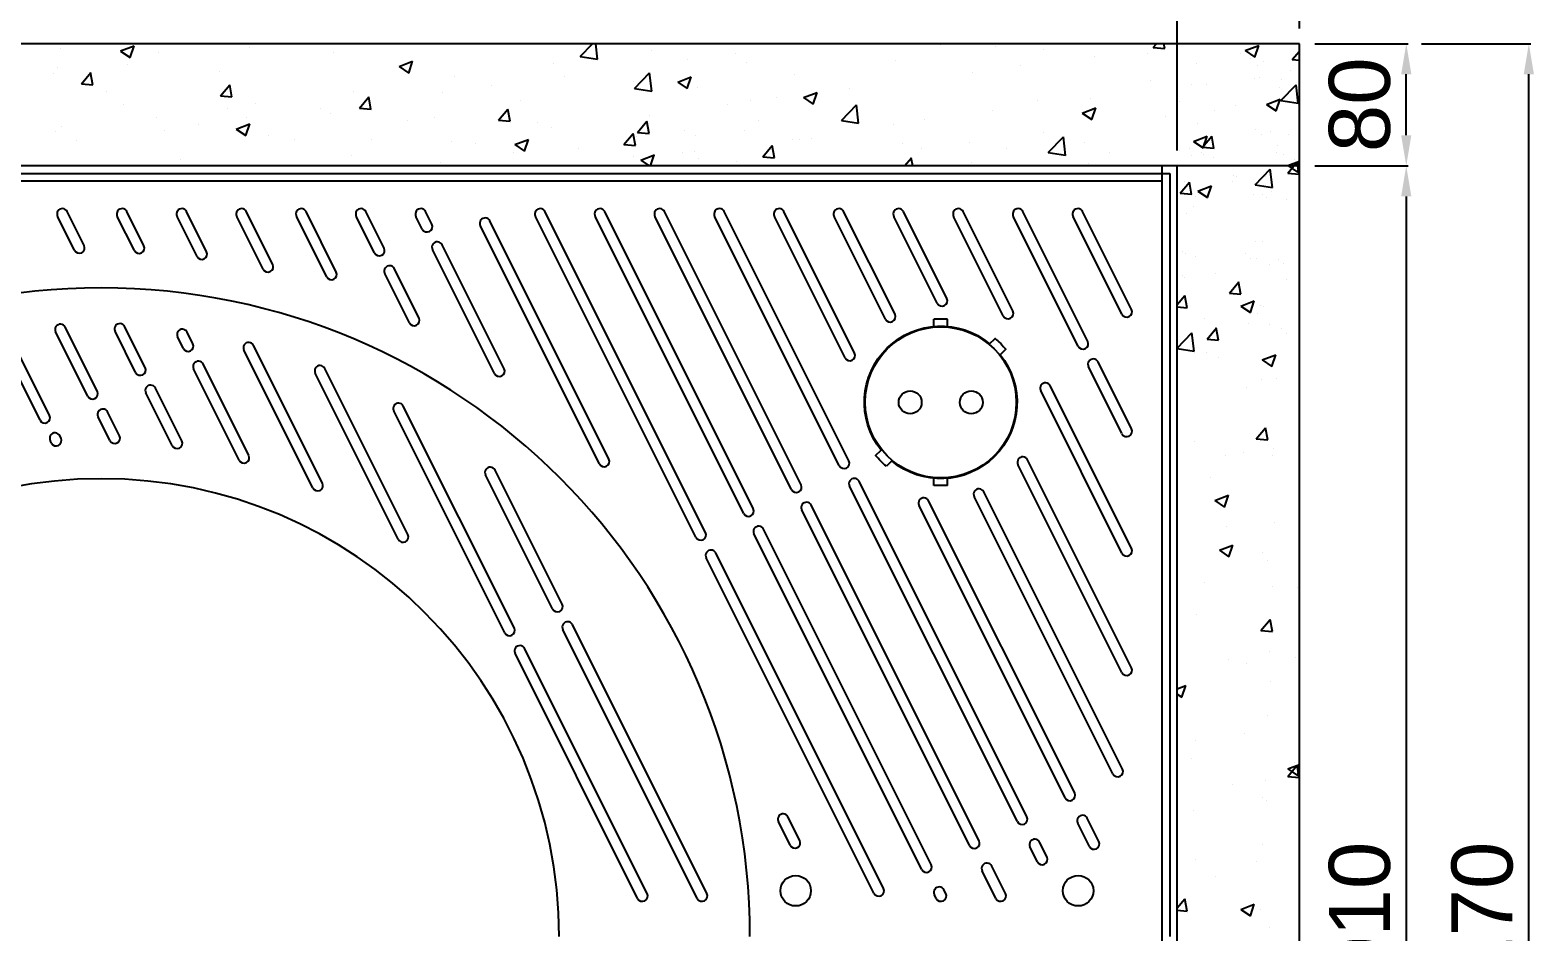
# Model space of a CAD drawing. Header units: millimetres. Extents: x 19421 to 25397, y -30913 to -26687.
# Drawn here: x 20767 to 21752, y -28066 to -27475 of the extents above; entities that cross this region are included whole.
import ezdxf

# ---------------------------------------------------------------- set-up
doc = ezdxf.new("R2010")
doc.units = ezdxf.units.MM
doc.layers.add('받침틀', color=251, linetype='Continuous')
doc.layers.add('압연강', color=40, linetype='Continuous')
doc.styles.get("Standard").update_dxf_attribs({"font": 'arial.ttf'})
doc.dimstyles.new('ISO-25', dxfattribs={"dimtxt": 40, "dimasz": 20, "dimexe": 1.25, "dimexo": 10, "dimgap": 10, "dimtad": 1, "dimdec": 0, "dimtxsty": 'Standard', "dimcen": 2.5, "dimclrd": 3, "dimclre": 3, "dimclrt": 3, "dimadec": 0, "dimazin": 0, "dimtfac": 1, "dimtdec": 0, "dimtmove": 0, "dimatfit": 3, "dimfxl": 0, "dimarcsym": 0})

# ---------------------------------------------------------------- blocks, each defined once
blk = doc.blocks.new('*D37')
at = {"color": 3, "lineweight": -2, "transparency": 16777216}
for p, q in [((20108.55, -27425.2), (20108.55, -27433.95)), ((20128.55, -27435.2), (21498.55, -27435.2)), ((21518.55, -27553.59), (21518.55, -27433.95))]:
    blk.add_line(p, q, dxfattribs=at)
at = {"color": 3, "transparency": 16777216}
for points in [[(20128.55, -27431.86), (20128.55, -27438.53), (20108.55, -27435.2)], [(21498.55, -27431.86), (21498.55, -27438.53), (21518.55, -27435.2)]]:
    blk.add_solid(points, dxfattribs=at)
at = {"layer": 'Defpoints', "color": 0, "transparency": 16777216}
for p in [(20108.55, -27435.2), (21518.55, -27435.2), (21518.55, -27563.59)]:
    blk.add_point(p, dxfattribs=at)
at = {"color": 3, "transparency": 16777216, "insert": (20813.55, -27404.77), "char_height": 40, "attachment_point": 5}
blk.add_mtext('1410', dxfattribs=at)
blk = doc.blocks.new('*D38')
at = {"color": 3, "lineweight": -2, "transparency": 16777216}
for p, q in [((21518.55, -27425.2), (21518.55, -27433.95)), ((21538.55, -27435.2), (21578.55, -27435.2)), ((21598.55, -27473.59), (21598.55, -27433.95))]:
    blk.add_line(p, q, dxfattribs=at)
at = {"color": 3, "transparency": 16777216}
for points in [[(21538.55, -27431.86), (21538.55, -27438.53), (21518.55, -27435.2)], [(21578.55, -27431.86), (21578.55, -27438.53), (21598.55, -27435.2)]]:
    blk.add_solid(points, dxfattribs=at)
at = {"layer": 'Defpoints', "color": 0, "transparency": 16777216}
for p in [(21518.55, -27435.2), (21598.55, -27435.2), (21598.55, -27483.59)]:
    blk.add_point(p, dxfattribs=at)
at = {"color": 3, "transparency": 16777216, "insert": (21558.55, -27404.77), "char_height": 40, "attachment_point": 5}
blk.add_mtext('80', dxfattribs=at)
blk = doc.blocks.new('*D39')
at = {"color": 3, "lineweight": -2, "transparency": 16777216}
for p, q in [((21608.55, -27483.59), (21669.79, -27483.59)), ((21668.54, -27543.59), (21668.54, -27503.59)), ((21608.55, -27563.59), (21669.79, -27563.59))]:
    blk.add_line(p, q, dxfattribs=at)
at = {"color": 3, "transparency": 16777216}
for points in [[(21665.2, -27503.59), (21671.87, -27503.59), (21668.54, -27483.59)], [(21665.2, -27543.59), (21671.87, -27543.59), (21668.54, -27563.59)]]:
    blk.add_solid(points, dxfattribs=at)
at = {"layer": 'Defpoints', "color": 0, "transparency": 16777216}
for p in [(21598.55, -27483.59), (21668.54, -27483.59), (21598.55, -27563.59)]:
    blk.add_point(p, dxfattribs=at)
at = {"color": 3, "transparency": 16777216, "insert": (21638.11, -27523.59), "char_height": 40, "attachment_point": 5, "rotation": 90}
blk.add_mtext('80', dxfattribs=at)
blk = doc.blocks.new('*D40')
at = {"color": 3, "lineweight": -2, "transparency": 16777216}
for p, q in [((21649.17, -27563.59), (21669.79, -27563.59)), ((21668.54, -27583.59), (21668.54, -28553.59)), ((21608.55, -28573.59), (21669.79, -28573.59))]:
    blk.add_line(p, q, dxfattribs=at)
at = {"color": 3, "transparency": 16777216}
for points in [[(21665.2, -27583.59), (21671.87, -27583.59), (21668.54, -27563.59)], [(21665.2, -28553.59), (21671.87, -28553.59), (21668.54, -28573.59)]]:
    blk.add_solid(points, dxfattribs=at)
at = {"layer": 'Defpoints', "color": 0, "transparency": 16777216}
for p in [(21639.17, -27563.59), (21598.55, -28573.59), (21668.54, -28573.59)]:
    blk.add_point(p, dxfattribs=at)
at = {"color": 3, "transparency": 16777216, "insert": (21638.11, -28068.59), "char_height": 40, "attachment_point": 5, "rotation": 90}
blk.add_mtext('1010', dxfattribs=at)
blk = doc.blocks.new('*D35')
at = {"color": 3, "lineweight": -2, "transparency": 16777216}
for p, q in [((21678.54, -27483.59), (21750.08, -27483.59)), ((21748.83, -28633.59), (21748.83, -27503.59)), ((21678.54, -28653.59), (21750.08, -28653.59))]:
    blk.add_line(p, q, dxfattribs=at)
at = {"color": 3, "transparency": 16777216}
for points in [[(21745.5, -27503.59), (21752.16, -27503.59), (21748.83, -27483.59)], [(21745.5, -28633.59), (21752.16, -28633.59), (21748.83, -28653.59)]]:
    blk.add_solid(points, dxfattribs=at)
at = {"layer": 'Defpoints', "color": 0, "transparency": 16777216}
for p in [(21668.54, -27483.59), (21748.83, -27483.59), (21668.54, -28653.59)]:
    blk.add_point(p, dxfattribs=at)
at = {"color": 3, "transparency": 16777216, "insert": (21718.41, -28068.59), "char_height": 40, "attachment_point": 5, "rotation": 90}
blk.add_mtext('1170', dxfattribs=at)

msp = doc.modelspace()

# ---------------------------------------------------------------- linework, layer by layer
at = {"linetype": 'Continuous'}
for p, q in [((20826.21, -27488.34), (20835.1, -27484.93)), ((20832.52, -27492.61), (20835.1, -27484.94)), ((20910.71, -27486.31), (20910.71, -27486.31)), ((21127.42, -27491.9), (21135.4, -27483.59)), ((21138.71, -27493.65), (21137.53, -27483.59)), ((21177.39, -27483.72), (21177.39, -27483.72)), ((21363.37, -27484.35), (21363.37, -27484.35)), ((21399.22, -27485.36), (21399.22, -27485.36)), ((21502.78, -27486.03), (21504.82, -27483.59)), ((21502.78, -27486.03), (21510.37, -27486.69)), ((21510.32, -27486.7), (21509.75, -27483.59)), ((21562.98, -27488.07), (21571.87, -27484.65)), ((21569.29, -27492.34), (21571.87, -27484.66)), ((20786.9, -27486.83), (20786.9, -27486.83)), ((20826.2, -27488.35), (20832.52, -27492.61)), ((20851.15, -27489.53), (20851.15, -27489.53)), ((20965.46, -27489.29), (20965.46, -27489.29)), ((21008.72, -27498.51), (21017.62, -27495.1)), ((21015.04, -27502.78), (21017.61, -27495.11)), ((21110.13, -27496.27), (21110.13, -27496.27)), ((21127.41, -27491.88), (21138.71, -27493.63)), ((21174.27, -27488.14), (21174.27, -27488.14)), ((21197.5, -27494.24), (21197.5, -27494.24)), ((21229.29, -27490.06), (21229.29, -27490.06)), ((21236.16, -27495.59), (21236.16, -27495.59)), ((21334.01, -27494.3), (21334.01, -27494.3)), ((21431.17, -27487.21), (21431.17, -27487.21)), ((21464.18, -27491.66), (21464.18, -27491.66)), ((21498.96, -27490.08), (21498.96, -27490.08)), ((21559.83, -27490.15), (21559.83, -27490.15)), ((21562.97, -27488.08), (21569.29, -27492.34)), ((21566.76, -27492.94), (21566.76, -27492.94)), ((21575.3, -27495.09), (21575.3, -27495.09)), ((21593.87, -27494), (21598.55, -27488.42)), ((21593.87, -27494), (21598.55, -27494.41)), ((20782.41, -27503.2), (20782.41, -27503.2)), ((20785.18, -27499.05), (20785.18, -27499.05)), ((20800.57, -27509.83), (20806.69, -27502.53)), ((20808.11, -27510.5), (20806.64, -27502.54)), ((20830.5, -27496.87), (20830.5, -27496.87)), ((20891.4, -27502), (20891.4, -27502)), ((21008.72, -27498.52), (21015.04, -27502.78)), ((21044.92, -27505.22), (21044.92, -27505.22)), ((21117.29, -27504.8), (21117.29, -27504.8)), ((21162.96, -27512.92), (21172.85, -27502.61)), ((21174.25, -27514.67), (21172.84, -27502.61)), ((21191.24, -27508.69), (21200.13, -27505.27)), ((21197.55, -27512.96), (21200.13, -27505.28)), ((21268.05, -27503.83), (21268.05, -27503.83)), ((21384.29, -27502.18), (21384.29, -27502.18)), ((21416.08, -27497.99), (21416.08, -27497.99)), ((21518.81, -27504.35), (21518.81, -27504.35)), ((21531.3, -27496.51), (21531.3, -27496.51)), ((21571.37, -27497.61), (21571.37, -27497.61)), ((21572.2, -27505.98), (21572.2, -27505.98)), ((21592.99, -27501.05), (21592.99, -27501.05)), ((20800.57, -27509.83), (20808.16, -27510.49)), ((20817.33, -27514.72), (20817.33, -27514.72)), ((20891.66, -27517.8), (20897.78, -27510.5)), ((20899.2, -27518.47), (20897.74, -27510.51)), ((20978.96, -27514.74), (20978.96, -27514.74)), ((21037.4, -27515.32), (21037.4, -27515.32)), ((21069.19, -27511.13), (21069.19, -27511.13)), ((21162.1, -27508.31), (21162.1, -27508.31)), ((21162.95, -27512.9), (21174.25, -27514.66)), ((21191.24, -27508.69), (21197.55, -27512.96)), ((21203.9, -27511.96), (21203.9, -27511.96)), ((21273.76, -27518.86), (21282.65, -27515.44)), ((21280.07, -27523.13), (21282.64, -27515.45)), ((21304.08, -27512.74), (21304.08, -27512.74)), ((21501.24, -27507.8), (21501.24, -27507.8)), ((21527.78, -27509.99), (21527.78, -27509.99)), ((21537.44, -27510.47), (21537.44, -27510.47)), ((21569.23, -27506.29), (21569.23, -27506.29)), ((21585.27, -27512.43), (21585.27, -27512.43)), ((21586.42, -27520.72), (21596.31, -27510.41)), ((21586.6, -27507.21), (21586.6, -27507.21)), ((21597.7, -27522.47), (21596.3, -27510.41)), ((20828.48, -27523.47), (20828.48, -27523.47)), ((20891.66, -27517.8), (20899.25, -27518.46)), ((20914.81, -27522.87), (20914.81, -27522.87)), ((20957.19, -27525.88), (20957.19, -27525.88)), ((20982.75, -27525.77), (20988.87, -27518.47)), ((20982.75, -27525.77), (20990.34, -27526.43)), ((20990.3, -27526.44), (20988.83, -27518.48)), ((21088.03, -27521.02), (21088.03, -27521.02)), ((21224.19, -27523.26), (21224.19, -27523.26)), ((21238.69, -27520.9), (21238.69, -27520.9)), ((21255.98, -27519.07), (21255.98, -27519.07)), ((21273.75, -27518.87), (21280.07, -27523.13)), ((21298.5, -27533.94), (21308.39, -27523.63)), ((21309.78, -27535.69), (21308.38, -27523.63)), ((21427.18, -27520.52), (21427.18, -27520.52)), ((21456.27, -27529.03), (21465.16, -27525.61)), ((21461.82, -27519.51), (21461.82, -27519.51)), ((21462.58, -27533.3), (21465.16, -27525.62)), ((21520.06, -27521.37), (21520.06, -27521.37)), ((21556.95, -27523.82), (21556.95, -27523.82)), ((21576.98, -27523.39), (21585.88, -27519.97)), ((21576.98, -27523.4), (21583.3, -27527.66)), ((21583.3, -27527.66), (21585.87, -27519.98)), ((21586.41, -27520.7), (21597.7, -27522.45)), ((21588.74, -27519.63), (21588.74, -27519.63)), ((21590.87, -27520.67), (21590.87, -27520.67)), ((20849.6, -27531.81), (20849.6, -27531.81)), ((20896.28, -27526.33), (20896.28, -27526.33)), ((20909.09, -27532.21), (20909.09, -27532.21)), ((20964.07, -27529.19), (20964.07, -27529.19)), ((21013.97, -27533.73), (21013.97, -27533.73)), ((21031.87, -27532.06), (21031.87, -27532.06)), ((21073.84, -27533.74), (21079.97, -27526.44)), ((21073.84, -27533.74), (21081.44, -27534.4)), ((21081.39, -27534.41), (21079.92, -27526.45)), ((21099.67, -27534.92), (21099.67, -27534.92)), ((21164.94, -27541.71), (21171.06, -27534.41)), ((21172.48, -27542.38), (21171.01, -27534.42)), ((21172.73, -27530.42), (21172.73, -27530.42)), ((21243.98, -27533.82), (21243.98, -27533.82)), ((21298.49, -27533.93), (21309.79, -27535.68)), ((21353.11, -27533.23), (21353.11, -27533.23)), ((21397.67, -27527.64), (21397.67, -27527.64)), ((21456.27, -27529.04), (21462.58, -27533.3)), ((21510.98, -27531.19), (21510.98, -27531.19)), ((21531.67, -27535.69), (21531.67, -27535.69)), ((21542.77, -27527.01), (21542.77, -27527.01)), ((20783.64, -27541.33), (20783.64, -27541.33)), ((20787.47, -27537.66), (20787.47, -27537.66)), ((20855.26, -27540.52), (20855.26, -27540.52)), ((20877.3, -27536.4), (20877.3, -27536.4)), ((20902.01, -27539.48), (20908.33, -27543.75)), ((20902.02, -27539.48), (20910.91, -27536.06)), ((20908.33, -27543.75), (20910.9, -27536.07)), ((20923.06, -27543.39), (20923.06, -27543.39)), ((21108.58, -27538.55), (21108.58, -27538.55)), ((21156.03, -27549.68), (21162.15, -27542.38)), ((21163.57, -27550.35), (21162.1, -27542.39)), ((21164.09, -27544.33), (21164.09, -27544.33)), ((21164.94, -27541.71), (21172.53, -27542.37)), ((21167.46, -27537.79), (21167.46, -27537.79)), ((21195.88, -27540.15), (21195.88, -27540.15)), ((21203.05, -27543.52), (21203.05, -27543.52)), ((21235.26, -27540.65), (21235.26, -27540.65)), ((21332.46, -27536.58), (21332.46, -27536.58)), ((21430.77, -27541.75), (21430.77, -27541.75)), ((21434.04, -27554.96), (21443.93, -27544.65)), ((21445.32, -27556.72), (21443.92, -27544.65)), ((21529.19, -27547.58), (21538.08, -27544.17)), ((21535.04, -27551.44), (21541.16, -27544.14)), ((21535.5, -27551.85), (21538.07, -27544.17)), ((21542.58, -27552.11), (21541.11, -27544.15)), ((21569.82, -27539.89), (21569.82, -27539.89)), ((21573.81, -27543.05), (21573.81, -27543.05)), ((21579.8, -27540.95), (21579.8, -27540.95)), ((21591.44, -27543.32), (21591.44, -27543.32)), ((20797.09, -27546.96), (20797.09, -27546.96)), ((20939.9, -27546.45), (20939.9, -27546.45)), ((20990.85, -27546.25), (20990.85, -27546.25)), ((21043.37, -27547.49), (21043.37, -27547.49)), ((21058.65, -27549.12), (21058.65, -27549.12)), ((21083.88, -27554.89), (21083.88, -27554.89)), ((21084.53, -27549.65), (21093.42, -27546.23)), ((21084.53, -27549.66), (21090.84, -27553.92)), ((21090.84, -27553.92), (21093.42, -27546.24)), ((21126.44, -27551.98), (21126.44, -27551.98)), ((21156.03, -27549.68), (21163.62, -27550.34)), ((21194.24, -27554.85), (21194.24, -27554.85)), ((21202.35, -27554.23), (21202.35, -27554.23)), ((21247.12, -27557.65), (21253.24, -27550.35)), ((21254.66, -27558.32), (21253.2, -27550.36)), ((21266.5, -27546.1), (21266.5, -27546.1)), ((21270.85, -27546.38), (21270.85, -27546.38)), ((21279.05, -27545.94), (21279.05, -27545.94)), ((21338.64, -27549.24), (21338.64, -27549.24)), ((21350.88, -27552.27), (21350.88, -27552.27)), ((21382.67, -27548.08), (21382.67, -27548.08)), ((21406.44, -27552.11), (21406.44, -27552.11)), ((21434.03, -27554.95), (21445.33, -27556.7)), ((21457.61, -27548.4), (21457.61, -27548.4)), ((21474.23, -27554.97), (21474.23, -27554.97)), ((21520.16, -27553.48), (21520.16, -27553.48)), ((21526.24, -27552.26), (21526.24, -27552.26)), ((21529.18, -27547.59), (21535.5, -27551.85)), ((21534.56, -27554.71), (21534.56, -27554.71)), ((21535.04, -27551.44), (21542.63, -27552.1)), ((21583.72, -27554.71), (21583.72, -27554.71)), ((21583.92, -27550.05), (21583.92, -27550.05)), ((20865.84, -27559.16), (20865.84, -27559.16)), ((20977.41, -27557.02), (20977.41, -27557.02)), ((21035.78, -27561.22), (21035.78, -27561.22)), ((21162.03, -27557.71), (21162.03, -27557.71)), ((21167.04, -27559.83), (21172.62, -27563.59)), ((21167.05, -27559.82), (21175.94, -27556.4)), ((21173.53, -27563.59), (21175.93, -27556.41)), ((21204.98, -27558.66), (21204.98, -27558.66)), ((21229.83, -27560.58), (21229.83, -27560.58)), ((21237.15, -27563.18), (21237.15, -27563.18)), ((21247.12, -27557.65), (21254.71, -27558.31)), ((21270.67, -27562.83), (21270.67, -27562.83)), ((21297.62, -27563.44), (21297.62, -27563.44)), ((21339.92, -27563.59), (21344.34, -27558.32)), ((21345.26, -27563.59), (21344.29, -27558.33)), ((21383.54, -27561.12), (21383.54, -27561.12)), ((21460.27, -27561.79), (21460.27, -27561.79)), ((21527.63, -27556.61), (21527.63, -27556.61)), ((21535.82, -27556.38), (21535.82, -27556.38)), ((21542.03, -27557.84), (21542.03, -27557.84)), ((21587.95, -27556.34), (21587.95, -27556.34)), ((21590.89, -27568.35), (21597.01, -27561.06)), ((21590.99, -27563.39), (21598.55, -27560.49)), ((21590.99, -27563.4), (21597.3, -27567.66)), ((21595.42, -27559.47), (21595.42, -27559.47)), ((21598.43, -27569.03), (21596.96, -27561.07)), ((21597.3, -27567.66), (21598.55, -27563.95)), ((21520.4, -27581.56), (21526.52, -27574.26)), ((21523.54, -27573.91), (21523.54, -27573.91)), ((21527.94, -27582.23), (21526.47, -27574.27)), ((21554.4, -27573.67), (21554.4, -27573.67)), ((21555.33, -27569.72), (21555.33, -27569.72)), ((21557.46, -27570.76), (21557.46, -27570.76)), ((21568.81, -27574.9), (21568.81, -27574.9)), ((21569.58, -27575.98), (21579.47, -27565.67)), ((21576, -27570.78), (21576, -27570.78)), ((21580.86, -27577.74), (21579.46, -27565.68)), ((21590.89, -27568.35), (21598.48, -27569.02)), ((21520.4, -27581.56), (21527.99, -27582.22)), ((21530.17, -27583.65), (21530.17, -27583.65)), ((21532.07, -27580.17), (21538.39, -27584.43)), ((21532.08, -27580.16), (21540.97, -27576.75)), ((21538.39, -27584.43), (21540.97, -27576.76)), ((21568.28, -27582.17), (21568.28, -27582.17)), ((21569.57, -27575.97), (21580.87, -27577.72)), ((21574.18, -27582.23), (21574.18, -27582.23)), ((21576.97, -27584.1), (21576.97, -27584.1)), ((21580.17, -27580.13), (21580.17, -27580.13)), ((21524.69, -27594.54), (21524.69, -27594.54)), ((21528.87, -27590.44), (21528.87, -27590.44)), ((21589.9, -27585.6), (21589.9, -27585.6)), ((21570.02, -27613.48), (21570.02, -27613.48)), ((21574.46, -27613.06), (21574.46, -27613.06)), ((21521.92, -27619.81), (21521.92, -27619.81)), ((21524.05, -27620.85), (21524.05, -27620.85)), ((21530.55, -27622.83), (21530.55, -27622.83)), ((21563.22, -27621.24), (21563.22, -27621.24)), ((21570.15, -27624.03), (21570.15, -27624.03)), ((21543.56, -27634.2), (21543.56, -27634.2)), ((21566.73, -27624.45), (21566.73, -27624.45)), ((21578.68, -27628.09), (21578.68, -27628.09)), ((21584.56, -27625.26), (21584.56, -27625.26)), ((21588.35, -27627.88), (21588.35, -27627.88)), ((21522.2, -27635.43), (21522.2, -27635.43)), ((21523.15, -27636.82), (21523.15, -27636.82)), ((21552.66, -27646.97), (21558.78, -27639.67)), ((21560.2, -27647.64), (21558.73, -27639.68)), ((21590, -27638.3), (21590, -27638.3)), ((21518.55, -27654.56), (21523.54, -27648.61)), ((21524.96, -27656.59), (21523.49, -27648.62)), ((21552.66, -27646.97), (21560.25, -27647.63)), ((21560.09, -27655.49), (21568.98, -27652.07)), ((21566.4, -27659.76), (21568.98, -27652.08)), ((21518.55, -27656.01), (21525.01, -27656.58)), ((21536.61, -27663.57), (21536.61, -27663.57)), ((21560.08, -27655.49), (21566.4, -27659.76)), ((21570.85, -27660.38), (21570.85, -27660.38)), ((21572.91, -27655.34), (21572.91, -27655.34)), ((21574.93, -27655.91), (21574.93, -27655.91)), ((21518.55, -27682.98), (21528.12, -27673.01)), ((21529.51, -27685.07), (21528.11, -27673.01)), ((21538.02, -27677.08), (21544.14, -27669.79)), ((21545.56, -27677.76), (21544.09, -27669.8)), ((21565.19, -27666.72), (21565.19, -27666.72)), ((21579.05, -27667.27), (21579.05, -27667.27)), ((21586.81, -27670.16), (21586.81, -27670.16)), ((21518.55, -27683.35), (21529.51, -27685.05)), ((21521.6, -27679.1), (21521.6, -27679.1)), ((21538.02, -27677.08), (21545.61, -27677.75)), ((21590.36, -27673.73), (21590.36, -27673.73)), ((21537.95, -27685.79), (21537.95, -27685.79)), ((21545.42, -27688.92), (21545.42, -27688.92)), ((21574.09, -27690.81), (21582.99, -27687.39)), ((21574.09, -27690.82), (21580.41, -27695.08)), ((21580.41, -27695.08), (21582.98, -27687.4)), ((21583.41, -27703.1), (21583.41, -27703.1)), ((21563.65, -27709), (21563.65, -27709)), ((21573.43, -27703.87), (21573.43, -27703.87)), ((21570.28, -27742.5), (21576.4, -27735.2)), ((21570.28, -27742.5), (21577.87, -27743.16)), ((21577.82, -27743.17), (21576.35, -27735.21)), ((21529.8, -27744.47), (21529.8, -27744.47)), ((21562.1, -27751.28), (21562.1, -27751.28)), ((21581.79, -27749), (21581.79, -27749)), ((21550, -27753.19), (21550, -27753.19)), ((21581.02, -27753.56), (21581.02, -27753.56)), ((21540, -27767.75), (21540, -27767.75)), ((21543.19, -27782.9), (21552.08, -27779.49)), ((21549.5, -27787.17), (21552.08, -27779.5)), ((21543.19, -27782.91), (21549.51, -27787.17)), ((21550.51, -27800.14), (21550.51, -27800.14)), ((21582.18, -27796.99), (21582.18, -27796.99)), ((21546.08, -27815.48), (21554.98, -27812.07)), ((21546.08, -27815.49), (21552.4, -27819.75)), ((21552.4, -27819.75), (21554.97, -27812.08)), ((21574.56, -27816.73), (21574.56, -27816.73)), ((21577.62, -27822.47), (21577.62, -27822.47)), ((21536.61, -27836.67), (21536.61, -27836.67)), ((21580.63, -27839.27), (21580.63, -27839.27)), ((21597.31, -27839.67), (21597.31, -27839.67)), ((21530.92, -27857.33), (21530.92, -27857.33)), ((21573.26, -27868.14), (21579.39, -27860.84)), ((21580.81, -27868.81), (21579.34, -27860.85)), ((21573.26, -27868.14), (21580.85, -27868.81)), ((21552.36, -27887.03), (21552.36, -27887.03)), ((21563.9, -27889.76), (21563.9, -27889.76)), ((21579.09, -27881.54), (21579.09, -27881.54)), ((21595.69, -27885.57), (21595.69, -27885.57)), ((21518.55, -27906.28), (21524.07, -27904.16)), ((21518.55, -27909.86), (21521.5, -27911.85)), ((21521.49, -27911.85), (21524.07, -27904.17)), ((21579.42, -27901.77), (21579.42, -27901.77)), ((21577.54, -27923.82), (21577.54, -27923.82)), ((21562.28, -27935.66), (21562.28, -27935.66)), ((21530.49, -27939.85), (21530.49, -27939.85)), ((21527.63, -27951.92), (21527.63, -27951.92)), ((21590.89, -27963.67), (21597.01, -27956.37)), ((21590.99, -27958.71), (21598.55, -27955.81)), ((21590.99, -27958.72), (21597.3, -27962.98)), ((21595.42, -27954.79), (21595.42, -27954.79)), ((21598.43, -27964.34), (21596.96, -27956.38)), ((21597.3, -27962.98), (21598.55, -27959.26)), ((21554.4, -27968.98), (21554.4, -27968.98)), ((21576, -27966.1), (21576, -27966.1)), ((21590.89, -27963.67), (21598.48, -27964.33)), ((21574.18, -27977.55), (21574.18, -27977.55)), ((21528.87, -27985.75), (21528.87, -27985.75)), ((21576.97, -27979.42), (21576.97, -27979.42)), ((21574.46, -28008.38), (21574.46, -28008.38)), ((21530.55, -28018.15), (21530.55, -28018.15)), ((21570.15, -28019.34), (21570.15, -28019.34)), ((21543.56, -28029.51), (21543.56, -28029.51)), ((21518.55, -28049.88), (21523.54, -28043.93)), ((21524.96, -28051.9), (21523.49, -28043.94)), ((21560.09, -28050.8), (21568.98, -28047.39)), ((21566.4, -28055.07), (21568.98, -28047.4)), ((21518.55, -28051.33), (21525.01, -28051.89)), ((21560.08, -28050.81), (21566.4, -28055.07)), ((21572.91, -28050.65), (21572.91, -28050.65)), ((21579.05, -28062.59), (21579.05, -28062.59))]:
    msp.add_line(p, q, dxfattribs=at)
for p, q in [((20113.55, -27568.59), (21513.55, -27568.59)), ((21513.55, -27568.59), (21513.55, -28068.59)), ((21368.05, -27664.09), (21359.05, -27664.09)), ((21359.05, -27669.29), (21359.05, -27664.09)), ((21368.05, -27669.29), (21368.05, -27664.09)), ((21359.05, -27773.09), (21359.05, -27767.88)), ((21368.05, -27773.09), (21368.05, -27767.88)), ((21368.05, -27773.09), (21359.05, -27773.09))]:
    msp.add_line(p, q)
msp.add_lwpolyline([(21327.93, -27760.49, -0.045549), (21320.93, -27753.35), (21324.51, -27749.83, -0.904534), (21395.58, -27680.2), (21399.17, -27676.68, -0.045549), (21406.17, -27683.82), (21402.58, -27687.34, -0.904534), (21331.51, -27756.98)], format="xyb", close=True)
for centre, radius in [((21363.55, -27718.59), 49.5), ((21343.55, -27718.59), 7.5), ((21383.55, -27718.59), 7.5), ((21268.55, -28038.59), 10), ((21453.55, -28038.59), 10)]:
    msp.add_circle(centre, radius)
for radius in [425, 300]:
    msp.add_arc((20813.55, -28068.59), radius, 0, 180)
at = {"layer": '받침틀'}
for p, q in [((21598.55, -27483.59), (20028.55, -27483.59)), ((21598.55, -28653.59), (21598.55, -27483.59)), ((21598.55, -27563.59), (20028.55, -27563.59)), ((21508.55, -28573.59), (21508.55, -27563.59)), ((21518.55, -28573.59), (21518.55, -27563.59)), ((21508.55, -27573.59), (20118.55, -27573.59))]:
    msp.add_line(p, q, dxfattribs=at)
at = {"layer": '압연강'}
for p, q in [((20802.36, -27615.79), (20791.26, -27593.59)), ((20841.59, -27615.98), (20830.39, -27593.59)), ((20882.66, -27619.87), (20869.52, -27593.59)), ((20925.94, -27628.15), (20908.65, -27593.59)), ((20967.58, -27633.18), (20947.79, -27593.59)), ((20998.89, -27617.53), (20986.92, -27593.59)), ((21030.19, -27601.88), (21026.05, -27593.59)), ((21209.45, -27803.86), (21104.31, -27593.59)), ((21240.75, -27788.21), (21143.44, -27593.59)), ((21272.06, -27772.56), (21182.57, -27593.59)), ((21303.36, -27756.91), (21221.7, -27593.59)), ((21307.16, -27686.25), (21260.83, -27593.59)), ((21333.62, -27660.89), (21299.97, -27593.59)), ((21367.55, -27650.49), (21339.1, -27593.59)), ((21410.79, -27658.7), (21378.23, -27593.59)), ((21459.89, -27678.64), (21417.36, -27593.59)), ((21488.55, -27657.7), (21456.49, -27593.59)), ((20796.1, -27618.92), (20785, -27596.72)), ((20835.33, -27619.11), (20824.13, -27596.72)), ((20876.4, -27623), (20863.26, -27596.72)), ((20919.67, -27631.28), (20902.39, -27596.72)), ((20961.32, -27636.31), (20941.52, -27596.72)), ((20992.63, -27620.66), (20980.66, -27596.72)), ((21023.93, -27605.01), (21019.79, -27596.72)), ((21139.98, -27758.84), (21061.95, -27602.77)), ((21146.24, -27755.71), (21068.21, -27599.64)), ((21203.19, -27807), (21098.05, -27596.72)), ((21234.49, -27791.34), (21137.18, -27596.72)), ((21265.8, -27775.69), (21176.31, -27596.72)), ((21297.1, -27760.04), (21215.44, -27596.72)), ((21300.9, -27689.38), (21254.57, -27596.72)), ((21327.36, -27664.02), (21293.71, -27596.72)), ((21361.29, -27653.63), (21332.84, -27596.72)), ((21404.53, -27661.83), (21371.97, -27596.72)), ((21453.63, -27681.78), (21411.1, -27596.72)), ((21482.29, -27660.83), (21450.23, -27596.72)), ((21071.28, -27699.7), (21030.64, -27618.42)), ((21077.54, -27696.57), (21036.9, -27615.29)), ((21015.53, -27666.46), (20999.34, -27634.08)), ((21021.79, -27663.33), (21005.6, -27630.95)), ((20779.75, -27727.1), (20752.82, -27673.22)), ((20804.8, -27714.58), (20783.72, -27672.41)), ((20811.06, -27711.45), (20789.98, -27669.28)), ((20836.1, -27698.92), (20822.65, -27672.01)), ((20842.36, -27695.79), (20828.91, -27668.88)), ((20873.67, -27680.14), (20869.89, -27672.57)), ((20773.49, -27730.23), (20746.56, -27676.35)), ((20867.41, -27683.27), (20863.62, -27675.7)), ((20958.5, -27771.53), (20913.35, -27681.24)), ((20952.24, -27774.66), (20907.09, -27684.37)), ((21488.55, -27735.96), (21466.6, -27692.06)), ((20903.98, -27756.42), (20874.12, -27696.69)), ((20910.24, -27753.29), (20880.38, -27693.56)), ((21008.2, -27808.32), (20953.79, -27699.51)), ((21014.46, -27805.19), (20960.05, -27696.38)), ((21482.29, -27739.09), (21460.34, -27695.19)), ((20860.11, -27746.94), (20842.81, -27712.34)), ((20866.37, -27743.81), (20849.07, -27709.21)), ((21482.29, -27817.35), (21429.03, -27710.84)), ((21488.55, -27814.22), (21435.29, -27707.71)), ((21084.23, -27866.47), (21011.49, -27721)), ((20819.33, -27743.64), (20811.51, -27727.99)), ((20825.59, -27740.51), (20817.77, -27724.86)), ((21077.97, -27869.6), (21005.23, -27724.13)), ((20787.25, -27742.09), (20786.46, -27740.51)), ((20780.99, -27745.22), (20780.2, -27743.64)), ((21482.29, -27895.62), (21414.16, -27759.37)), ((21488.55, -27892.49), (21420.42, -27756.24)), ((21109.27, -27853.95), (21065.34, -27766.09)), ((21115.53, -27850.82), (21071.6, -27762.96)), ((21420.01, -27990.2), (21310.07, -27770.32)), ((21413.75, -27993.33), (21303.81, -27773.45)), ((21476.36, -27962.02), (21385.49, -27780.28)), ((21482.62, -27958.89), (21391.75, -27777.15)), ((21382.44, -28008.98), (21272.51, -27789.11)), ((21388.71, -28005.85), (21278.77, -27785.98)), ((21445.05, -27977.68), (21349.33, -27786.23)), ((21451.32, -27974.55), (21355.59, -27783.1)), ((21357.4, -28021.5), (21247.46, -27801.63)), ((21351.14, -28024.63), (21241.2, -27804.76)), ((21319.83, -28040.29), (21209.9, -27820.41)), ((21326.1, -28037.16), (21216.16, -27817.28)), ((21204.09, -28043.59), (21115.98, -27867.37)), ((21210.35, -28040.46), (21122.24, -27864.24)), ((21171.22, -28040.46), (21090.94, -27879.89)), ((21164.96, -28043.59), (21084.68, -27883.02)), ((21264.96, -28008.8), (21257.2, -27993.29)), ((21271.22, -28005.67), (21263.46, -27990.16)), ((21460.98, -28009.52), (21453.33, -27994.22)), ((21467.24, -28006.39), (21459.59, -27991.09)), ((21433.19, -28016.55), (21428.28, -28006.75)), ((21426.93, -28019.68), (21422.02, -28009.88)), ((21399.75, -28043.59), (21390.72, -28025.53)), ((21406.01, -28040.46), (21396.98, -28022.4)), ((21366.88, -28040.46), (21365.67, -28038.05)), ((21360.62, -28043.59), (21359.41, -28041.18))]:
    msp.add_line(p, q, dxfattribs=at)
for centre, start, end in [((20788.13, -27595.15), 26.56505, 206.56505), ((20827.26, -27595.15), 26.56505, 206.56505), ((20866.39, -27595.15), 26.56505, 206.56505), ((20905.52, -27595.15), 26.56505, 206.56505), ((20944.65, -27595.15), 26.56505, 206.56505), ((20983.79, -27595.15), 26.56505, 206.56505), ((21022.92, -27595.15), 26.56505, 206.56505), ((21101.18, -27595.15), 26.56505, 206.56505), ((21140.31, -27595.15), 26.56505, 206.56505), ((21179.44, -27595.15), 26.56505, 206.56505), ((21218.57, -27595.15), 26.56505, 206.56505), ((21257.7, -27595.15), 26.56505, 206.56505), ((21296.84, -27595.15), 26.56505, 206.56505), ((21335.97, -27595.15), 26.56505, 206.56505), ((21375.1, -27595.15), 26.56505, 206.56505), ((21414.23, -27595.15), 26.56505, 206.56505), ((21453.36, -27595.15), 26.56505, 206.56505), ((21027.06, -27603.44), 206.56505, 26.56505), ((21065.08, -27601.21), 26.56505, 206.56505), ((21033.77, -27616.86), 26.56505, 206.56505), ((20799.23, -27617.36), 206.56505, 26.56505), ((20838.46, -27617.55), 206.56505, 26.56505), ((20879.53, -27621.43), 206.56505, 26.56505), ((20995.76, -27619.1), 206.56505, 26.56505), ((20922.81, -27629.71), 206.56505, 26.56505), ((20964.45, -27634.75), 206.56505, 26.56505), ((21002.47, -27632.51), 26.56505, 206.56505), ((21364.42, -27652.06), 206.56505, 26.56505), ((21018.66, -27664.9), 206.56505, 26.56505), ((21330.49, -27662.45), 206.56505, 26.56505), ((21407.66, -27660.27), 206.56505, 26.56505), ((21485.42, -27659.26), 206.56505, 26.56505), ((20786.85, -27670.85), 26.56505, 206.56505), ((20825.78, -27670.45), 26.56505, 206.56505), ((20866.75, -27674.14), 26.56505, 206.56505), ((20870.54, -27681.71), 206.56505, 26.56505), ((20910.22, -27682.8), 26.56505, 206.56505), ((21456.76, -27680.21), 206.56505, 26.56505), ((20877.25, -27695.12), 26.56505, 206.56505), ((21304.03, -27687.81), 206.56505, 26.56505), ((21463.47, -27693.63), 26.56505, 206.56505), ((20839.23, -27697.36), 206.56505, 26.56505), ((20956.92, -27697.95), 26.56505, 206.56505), ((21074.41, -27698.14), 206.56505, 26.56505), ((20807.93, -27713.01), 206.56505, 26.56505), ((20845.94, -27710.77), 26.56505, 206.56505), ((21432.16, -27709.28), 26.56505, 206.56505), ((20814.64, -27726.43), 26.56505, 206.56505), ((21008.36, -27722.56), 26.56505, 206.56505), ((20776.62, -27728.66), 206.56505, 26.56505), ((20783.33, -27742.08), 26.56505, 206.56505), ((20784.12, -27743.66), 206.56505, 26.56505), ((20822.46, -27742.07), 206.56505, 26.56505), ((21485.42, -27737.53), 206.56505, 26.56505), ((20863.24, -27745.37), 206.56505, 26.56505), ((20907.11, -27754.86), 206.56505, 26.56505), ((21068.47, -27764.53), 26.56505, 206.56505), ((21143.11, -27757.28), 206.56505, 26.56505), ((21300.23, -27758.47), 206.56505, 26.56505), ((21417.29, -27757.8), 26.56505, 206.56505), ((20955.37, -27773.1), 206.56505, 26.56505), ((21306.94, -27771.89), 26.56505, 206.56505), ((21268.93, -27774.12), 206.56505, 26.56505), ((21352.46, -27784.66), 26.56505, 206.56505), ((21388.62, -27778.72), 26.56505, 206.56505), ((21237.62, -27789.78), 206.56505, 26.56505), ((21275.64, -27787.54), 26.56505, 206.56505), ((21244.33, -27803.19), 26.56505, 206.56505), ((21011.33, -27806.76), 206.56505, 26.56505), ((21206.32, -27805.43), 206.56505, 26.56505), ((21213.03, -27818.85), 26.56505, 206.56505), ((21485.42, -27815.79), 206.56505, 26.56505), ((21112.4, -27852.39), 206.56505, 26.56505), ((21081.1, -27868.04), 206.56505, 26.56505), ((21119.11, -27865.8), 26.56505, 206.56505), ((21087.81, -27881.46), 26.56505, 206.56505), ((21485.42, -27894.05), 206.56505, 26.56505), ((21479.49, -27960.46), 206.56505, 26.56505), ((21448.18, -27976.11), 206.56505, 26.56505), ((21260.33, -27991.72), 26.56505, 206.56505), ((21416.88, -27991.76), 206.56505, 26.56505), ((21456.46, -27992.66), 26.56505, 206.56505), ((21268.09, -28007.24), 206.56505, 26.56505), ((21385.57, -28007.42), 206.56505, 26.56505), ((21425.15, -28008.31), 26.56505, 206.56505), ((21464.11, -28007.95), 206.56505, 26.56505), ((21430.06, -28018.12), 206.56505, 26.56505), ((21354.27, -28023.07), 206.56505, 26.56505), ((21393.85, -28023.96), 26.56505, 206.56505), ((21322.96, -28038.72), 206.56505, 26.56505), ((21362.54, -28039.62), 26.56505, 206.56505), ((21168.09, -28042.02), 206.56505, 26.56505), ((21207.22, -28042.02), 206.56505, 26.56505), ((21363.75, -28042.02), 206.56505, 26.56505), ((21402.88, -28042.02), 206.56505, 26.56505)]:
    msp.add_arc(centre, 3.5, start, end, dxfattribs=at)

# ---------------------------------------------------------------- dimensions: what is measured, and where the dimension line sits
for base, p1, p2, picture, middle in [((21518.55, -27435.2), (20108.55, -27435.2), (21518.55, -27563.59), '*D37', (20813.55, -27404.77)), ((21598.55, -27435.2), (21518.55, -27435.2), (21598.55, -27483.59), '*D38', (21558.55, -27404.77))]:
    dim = msp.add_linear_dim(base=base, p1=p1, p2=p2, dimstyle='ISO-25')
    dim.commit()
    dim.dimension.update_dxf_attribs({"geometry": picture, "text_midpoint": middle})
for base, p1, p2, picture, middle in [((21668.54, -27483.59), (21598.55, -27563.59), (21598.55, -27483.59), '*D39', (21638.11, -27523.59)), ((21748.83, -27483.59), (21668.54, -28653.59), (21668.54, -27483.59), '*D35', (21718.41, -28068.59)), ((21668.54, -28573.59), (21639.17, -27563.59), (21598.55, -28573.59), '*D40', (21638.11, -28068.59))]:
    dim = msp.add_linear_dim(base=base, p1=p1, p2=p2, angle=90, dimstyle='ISO-25')
    dim.commit()
    dim.dimension.update_dxf_attribs({"geometry": picture, "text_midpoint": middle})

doc.saveas('drawing.dxf')
